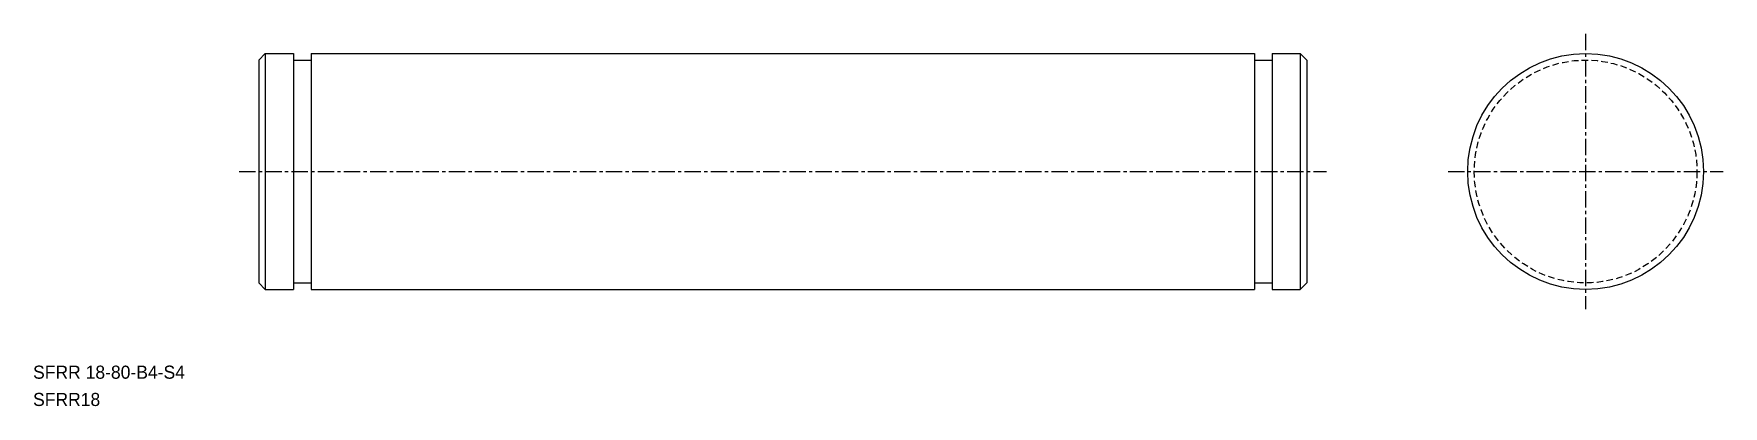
# Model space of a CAD drawing. Extents: x 32 to 161, y -16 to 13.
import ezdxf

# ---------------------------------------------------------------- set-up
doc = ezdxf.new("R2010")
doc.units = 0
doc.linetypes.add('CENTER', pattern=[2, 1.25, -0.25, 0.25, -0.25])
doc.linetypes.add('DASHED', pattern=[0.75, 0.5, -0.25])
doc.layers.get('0').update_dxf_attribs({"linetype": 'CONTINUOUS'})
doc.layers.add('CENTER', color=1, linetype='CENTER')

msp = doc.modelspace()

# ---------------------------------------------------------------- linework, layer by layer
at = {"color": 7, "linetype": 'CONTINUOUS'}
for p, q in [((49.48, 11.26), (48.98, 10.76)), ((48.98, 10.76), (48.98, -6.24)), ((49.48, 11.26), (51.63, 11.26)), ((49.48, 11.26), (49.48, -6.74)), ((51.63, 11.26), (51.63, -6.74)), ((51.63, 10.76), (52.98, 10.76)), ((52.98, 11.26), (52.98, -6.74)), ((52.98, 11.26), (124.98, 11.26)), ((124.98, 11.26), (124.98, -6.74)), ((124.98, 10.76), (126.33, 10.76)), ((126.33, 11.26), (128.48, 11.26)), ((126.33, 11.26), (126.33, -6.74)), ((128.48, 11.26), (128.98, 10.76)), ((128.48, 11.26), (128.48, -6.74)), ((128.98, 10.76), (128.98, -6.24)), ((49.48, -6.74), (48.98, -6.24)), ((51.63, -6.24), (52.98, -6.24)), ((124.98, -6.24), (126.33, -6.24)), ((128.48, -6.74), (128.98, -6.24)), ((49.48, -6.74), (51.63, -6.74)), ((52.98, -6.74), (124.98, -6.74)), ((126.33, -6.74), (128.48, -6.74))]:
    msp.add_line(p, q, dxfattribs=at)
for p, q in [((128.98, 5.01), (128.98, 5.01)), ((128.98, 2.26), (128.98, 2.26))]:
    msp.add_line(p, q)
msp.add_circle((150.26, 2.26), 9, dxfattribs=at)
at = {"color": 3, "linetype": 'DASHED'}
msp.add_circle((150.26, 2.26), 8.5, dxfattribs=at)
at = {"layer": 'CENTER', "color": 1, "linetype": 'CENTER'}
for p, q in [((150.26, 12.76), (150.26, -8.24)), ((47.48, 2.26), (130.48, 2.26)), ((139.76, 2.26), (160.76, 2.26))]:
    msp.add_line(p, q, dxfattribs=at)

# ---------------------------------------------------------------- texts
at = {"color": 7, "linetype": 'CONTINUOUS'}
for s, p in [('SFRR 18-80-B4-S4', (31.75, -13.55)), ('SFRR18', (31.75, -15.63))]:
    msp.add_text(s, height=1, dxfattribs=at).set_placement(p)

doc.saveas('drawing.dxf')
